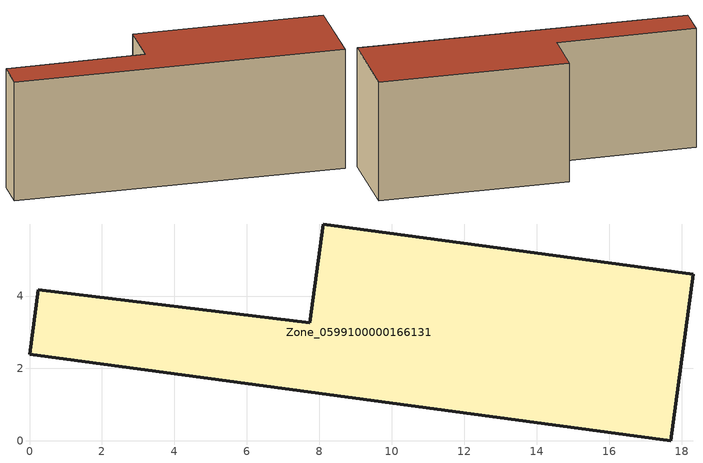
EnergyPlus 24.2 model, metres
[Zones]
Zone_0599100000166131
 floor ground (C_G): 17.7,0 0,2.39 0.25,4.17 7.73,3.26 8.11,5.99 18.31,4.6 z0
 wall outside (C_F): 17.7,0 18.31,4.6 8.11,5.99 7.73,3.26 0.25,4.17 0,2.39 17.7,0 z0:6.78
 roof outside (C_R): 0,2.39 17.7,0 18.31,4.6 8.11,5.99 7.73,3.26 0.25,4.17 z6.78
[BUILDING]
Pand.0599100000166131: North Axis=0; Terrain=City; Loads Convergence Tolerance Value=0.04; Temperature Convergence Tolerance Value=0.4; Solar Distribution=FullExterior; Maximum Number of Warmup Days=25; Minimum Number of Warmup Days=1
[Site:Location]
Rotterdam.The.Hague.AP_ZH_NLD Design_Conditions: Latitude=51.96; Longitude=4.45; Time Zone=1; Elevation=-4.5
[SITE:GROUNDTEMPERATURE:BUILDINGSURFACE]
18, 18, 18, 18, 18, 18, 18, 18, 18, 18, 18, 18
[MATERIAL] Thermal Absorptance=0.9; Solar Absorptance=0.7; Visible Absorptance=0.7
Name | Roughness | Thickness | Conductivity | Density | Specific Heat
G.TI.1946 | MediumSmooth | 0.15 | 1 | 540 | 1210
F.TI.1946 | Rough | 0.3 | 0.857143 | 1920 | 840
R.TI.1946 | MediumRough | 0.2 | 0.1 | 1500 | 1000
[CONSTRUCTION]
C_G: G.TI.1946
C_F: F.TI.1946
C_R: R.TI.1946
[ZONE]
Zone_0599100000166131: Type=1; Multiplier=1; Ceiling Height=Autocalculate; Volume=Autocalculate; Floor Area=autocalculate; Part of Total Floor Area=Yes
[ZONEINFILTRATION:DESIGNFLOWRATE]
Infil_Zone_0599100000166131: Zone or ZoneList or Space or SpaceList=Zone_0599100000166131; Schedule=AlwaysOn; Design Flow Rate Calculation Method=Flow/Area; Flow Rate per Floor Area=0.003; Constant Term Coefficient=1; Temperature Term Coefficient=0; Velocity Term Coefficient=0; Velocity Squared Term Coefficient=0
[HVACTEMPLATE:ZONE:IDEALLOADSAIRSYSTEM]
Zone_0599100000166131: Maximum Heating Supply Air Temperature=50; Minimum Cooling Supply Air Temperature=13; Maximum Heating Supply Air Humidity Ratio=0.0156; Minimum Cooling Supply Air Humidity Ratio=0.0077; Heating Limit=NoLimit; Cooling Limit=NoLimit; Dehumidification Control Type=ConstantSensibleHeatRatio; Cooling Sensible Heat Ratio=0.7; Dehumidification Setpoint=60; Humidification Control Type=None; Humidification Setpoint=30; Outdoor Air Method=None; Outdoor Air Flow Rate per Person=0.00944; Outdoor Air Flow Rate per Zone Floor Area=0; Outdoor Air Flow Rate per Zone=0; Demand Controlled Ventilation Type=None; Outdoor Air Economizer Type=NoEconomizer; Heat Recovery Type=None; Sensible Heat Recovery Effectiveness=0.7; Latent Heat Recovery Effectiveness=0.65
[ZONECONTROL:THERMOSTAT]
ThermostatControl_Zone_0599100000166131: Zone or ZoneList=Zone_0599100000166131; Control Type Schedule=DualSetpointControlType; Control 1=Thermostat_Zone_0599100000166131; Temperature Difference Between Cutout And Setpoint=0
[THERMOSTATSETPOINT:DUALSETPOINT]
Thermostat_Zone_0599100000166131: Heating Setpoint Temperature Schedule=HeatingSetpoint_Zone_0599100000166131; Cooling Setpoint Temperature Schedule=CoolingSetpoint_Zone_0599100000166131
[SCHEDULE:COMPACT]
HeatingSetpoint_Zone_0599100000166131: Through: 12/31, For: AllDays, Until: 24:00, 21
CoolingSetpoint_Zone_0599100000166131: Through: 12/31, For: AllDays, Until: 24:00, 24
DualSetpointControlType: Through: 12/31, For: AllDays, Until: 24:00, 4
AlwaysOn: Through: 12/31, For: AllDays, Until: 24:00, 1
